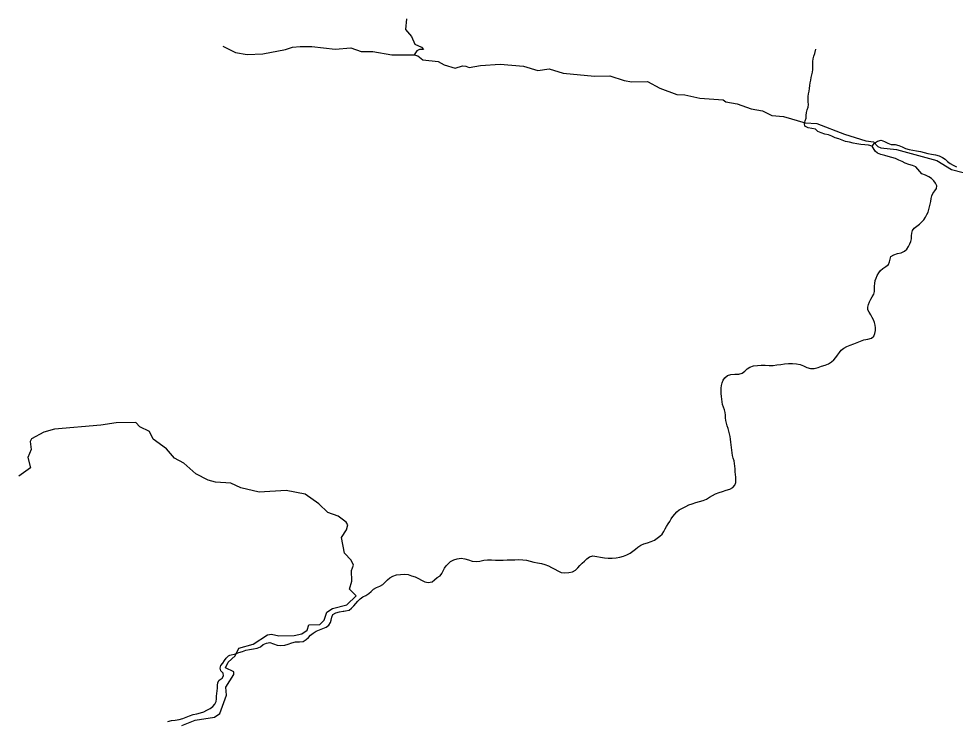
# Model space of a CAD drawing. Header units: metres. Extents: x 13.21 to 19.52, y 42.14 to 46.62.
# Drawn here: x 13.491 to 14.112, y 46.055 to 46.52 of the extents above; entities that cross this region are included whole.
import ezdxf

# ---------------------------------------------------------------- set-up
doc = ezdxf.new("R2010")
doc.units = ezdxf.units.M
doc.header["$MEASUREMENT"] = 0
doc.layers.add('CESTE', color=5, linetype='Continuous')
doc.layers.add('PRUGE', color=7, linetype='Continuous')

msp = doc.modelspace()

# ---------------------------------------------------------------- linework, layer by layer
at = {"layer": 'CESTE'}
for points in [[(13.7477, 46.51989), (13.74693, 46.51278), (13.75086, 46.50818), (13.75318, 46.50299), (13.75748, 46.50104), (13.75885, 46.49947), (13.7563, 46.49964), (13.75445, 46.4987), (13.75272, 46.49599)], [(13.62607, 46.50177), (13.63449, 46.49761), (13.64208, 46.4963), (13.6524, 46.49657), (13.66745, 46.49945), (13.67211, 46.501), (13.67723, 46.50152), (13.68504, 46.50143), (13.70047, 46.49976), (13.71083, 46.50063), (13.71764, 46.4981), (13.72537, 46.49831), (13.73794, 46.49609), (13.75272, 46.49599)], [(13.75272, 46.49599), (13.7552, 46.49534), (13.75834, 46.49259), (13.76866, 46.49157), (13.77267, 46.48934), (13.77981, 46.48724), (13.78473, 46.48864), (13.78696, 46.48859), (13.78919, 46.4875), (13.79666, 46.48895), (13.80958, 46.48984), (13.825, 46.48844), (13.8345, 46.48561), (13.84199, 46.48682), (13.85139, 46.48384), (13.87209, 46.48197), (13.88232, 46.48219), (13.89174, 46.47901), (13.89679, 46.47811), (13.90714, 46.4784), (13.9153, 46.47401), (13.92666, 46.46968), (13.93187, 46.46957), (13.94177, 46.46732), (13.95722, 46.46625), (13.95903, 46.46488), (13.96649, 46.46349), (13.97579, 46.46023), (13.98337, 46.45901), (13.98951, 46.45585), (13.99723, 46.45507), (14.01171, 46.45102), (14.01942, 46.4505), (14.03755, 46.44346), (14.05188, 46.43914), (14.05686, 46.43837), (14.05979, 46.43535), (14.06178, 46.43445), (14.07214, 46.43325), (14.09879, 46.42604), (14.10839, 46.42005), (14.1231, 46.41641)], [(13.59895, 46.05183), (13.60777, 46.0555), (13.62042, 46.05732), (13.62394, 46.05987), (13.62834, 46.07196), (13.628, 46.07734), (13.63324, 46.08554), (13.6332, 46.08734), (13.62768, 46.09016), (13.62957, 46.09371), (13.6341, 46.09809), (13.63666, 46.10315), (13.64607, 46.10581), (13.6557, 46.11184), (13.65815, 46.11232), (13.6631, 46.11135), (13.67333, 46.11146), (13.67824, 46.11247), (13.68196, 46.11489), (13.68297, 46.1186), (13.69019, 46.11873), (13.69315, 46.1216), (13.69492, 46.12683), (13.69872, 46.12928), (13.70819, 46.13184), (13.71421, 46.13778), (13.70997, 46.1421), (13.71149, 46.14737), (13.71128, 46.15454), (13.71246, 46.15798), (13.71095, 46.16145), (13.70657, 46.16591), (13.7046, 46.17646), (13.70785, 46.18135), (13.70868, 46.18486), (13.70767, 46.18651), (13.70235, 46.19045), (13.69546, 46.19282), (13.68952, 46.19873), (13.6805, 46.20507), (13.66805, 46.20758), (13.65008, 46.20637), (13.63787, 46.20926), (13.63139, 46.21229), (13.6212, 46.213), (13.61636, 46.21425), (13.60809, 46.21847), (13.60017, 46.22558), (13.59395, 46.2288), (13.58882, 46.23501), (13.57998, 46.24153), (13.57749, 46.24657), (13.57115, 46.24969), (13.56842, 46.25251), (13.55538, 46.2523), (13.54533, 46.25065), (13.51455, 46.24819), (13.50743, 46.24617), (13.49943, 46.24164), (13.49848, 46.23998), (13.49902, 46.23459), (13.49697, 46.22942), (13.49877, 46.22259), (13.49088, 46.21696)]]:
    msp.add_lwpolyline(points, dxfattribs=at)
at = {"layer": 'PRUGE'}
for points in [[(14.05607, 46.43558), (14.05358, 46.43612), (14.05102, 46.43643), (14.04844, 46.43668), (14.04591, 46.43711), (14.04339, 46.43756), (14.04088, 46.43806), (14.0384, 46.43861), (14.0361, 46.43943), (14.03384, 46.44034), (14.03149, 46.4411), (14.02926, 46.44204), (14.027, 46.44292), (14.02452, 46.44349), (14.02214, 46.44424), (14.02007, 46.4453), (14.01848, 46.44678), (14.01606, 46.44724), (14.01351, 46.44767), (14.01148, 46.44883), (14.01117, 46.45057), (14.01157, 46.45239), (14.0123, 46.45412), (14.01229, 46.45592), (14.01243, 46.45771), (14.01295, 46.45947), (14.01348, 46.46124), (14.01373, 46.46302), (14.01364, 46.46483), (14.01354, 46.46662), (14.01361, 46.46842), (14.01391, 46.47021), (14.01419, 46.47199), (14.01446, 46.47379), (14.01469, 46.47558), (14.01495, 46.47737), (14.01527, 46.47915), (14.01564, 46.48093), (14.01605, 46.4827), (14.01644, 46.48449), (14.01676, 46.48628), (14.01674, 46.48807), (14.01664, 46.48987), (14.01661, 46.49167), (14.01692, 46.49345), (14.01739, 46.49522), (14.0179, 46.49699), (14.01871, 46.49968)], [(14.05607, 46.43558), (14.05761, 46.43753), (14.0595, 46.43882), (14.06182, 46.43945), (14.06182, 46.43945), (14.06413, 46.4386), (14.06633, 46.43754), (14.06852, 46.43659), (14.07114, 46.43651), (14.07355, 46.43597), (14.07575, 46.43497), (14.07799, 46.43405), (14.0804, 46.43338), (14.08292, 46.4329), (14.08543, 46.43244), (14.08794, 46.43196), (14.09043, 46.43142), (14.09285, 46.43076), (14.09534, 46.43022), (14.09783, 46.4297), (14.10025, 46.42902), (14.10246, 46.42808), (14.10437, 46.42686), (14.10586, 46.42538), (14.10765, 46.42407), (14.10966, 46.42293), (14.11182, 46.42191)], [(13.58953, 46.05461), (13.59198, 46.05517), (13.59453, 46.0555), (13.59706, 46.0559), (13.59948, 46.05651), (13.60178, 46.05733), (13.60395, 46.05832), (13.60628, 46.05907), (13.60876, 46.0596), (13.61123, 46.06015), (13.61346, 46.06102), (13.61552, 46.06213), (13.61767, 46.06314), (13.61947, 46.06443), (13.6208, 46.06597), (13.62155, 46.0677), (13.62185, 46.06947), (13.62189, 46.07127), (13.62202, 46.07307), (13.62225, 46.07487), (13.62251, 46.07666), (13.62249, 46.07845), (13.62274, 46.08026), (13.62355, 46.08194), (13.62551, 46.08318), (13.6265, 46.08478), (13.62617, 46.08657), (13.62468, 46.0881), (13.6242, 46.08984), (13.62466, 46.0916), (13.62594, 46.09318), (13.62705, 46.09481), (13.62821, 46.09641), (13.6297, 46.0979), (13.63075, 46.0984), (13.63435, 46.09926), (13.63663, 46.10014), (13.63895, 46.10093), (13.6413, 46.10168), (13.64374, 46.10227), (13.64629, 46.10259), (13.64879, 46.10311), (13.65099, 46.10401), (13.65263, 46.10542), (13.65482, 46.10649), (13.65721, 46.10677), (13.65721, 46.10677), (13.65956, 46.10589), (13.66197, 46.10514), (13.66445, 46.10478), (13.66702, 46.1051), (13.66937, 46.10583), (13.67168, 46.10666), (13.67411, 46.1073), (13.67411, 46.1073), (13.67672, 46.10732), (13.67918, 46.10756), (13.68122, 46.10872), (13.68269, 46.11019), (13.68406, 46.11173), (13.68576, 46.11309), (13.68774, 46.11423), (13.68993, 46.1152), (13.69223, 46.11603), (13.6944, 46.11704), (13.69615, 46.11832), (13.69727, 46.11997), (13.69781, 46.12172), (13.6982, 46.12352), (13.69886, 46.12529), (13.70076, 46.12638), (13.70322, 46.12709), (13.70571, 46.12759), (13.70608, 46.12764), (13.70724, 46.12777), (13.70958, 46.12825), (13.71128, 46.12966), (13.7128, 46.13113), (13.71415, 46.13266), (13.71535, 46.13425), (13.71688, 46.13571), (13.71869, 46.13699), (13.72078, 46.13806), (13.72263, 46.13931), (13.72426, 46.14071), (13.72574, 46.1422), (13.72783, 46.14321), (13.73005, 46.14416), (13.73201, 46.14534), (13.73355, 46.14677), (13.73499, 46.14828), (13.73661, 46.14969), (13.73865, 46.15078), (13.741, 46.15154), (13.74355, 46.15189), (13.74616, 46.15204), (13.74616, 46.15204), (13.74868, 46.15179), (13.75104, 46.151), (13.75338, 46.15022), (13.75561, 46.14931), (13.75763, 46.14818), (13.75972, 46.147), (13.762, 46.14648), (13.76454, 46.14711), (13.76625, 46.14841), (13.76793, 46.1498), (13.76995, 46.15094), (13.77111, 46.15252), (13.77194, 46.15424), (13.7727, 46.15596), (13.77396, 46.15752), (13.77539, 46.15904), (13.77684, 46.16053), (13.77888, 46.16162), (13.78127, 46.16233), (13.78385, 46.16263), (13.78385, 46.16263), (13.78636, 46.16227), (13.78878, 46.16159), (13.79111, 46.16078), (13.79367, 46.16058), (13.79624, 46.1608), (13.79873, 46.16134), (13.8013, 46.16158), (13.8013, 46.16158), (13.80389, 46.16158), (13.80646, 46.16137), (13.80905, 46.1613), (13.81164, 46.16137), (13.81422, 46.16151), (13.81422, 46.16151), (13.81681, 46.16152), (13.81939, 46.16158), (13.82198, 46.16175), (13.82198, 46.16175), (13.82457, 46.16168), (13.82709, 46.16134), (13.82953, 46.16069), (13.83199, 46.16013), (13.83447, 46.1596), (13.83695, 46.15909), (13.83933, 46.15838), (13.84159, 46.15751), (13.84371, 46.15646), (13.84574, 46.15535), (13.8478, 46.15424), (13.84997, 46.15325), (13.8525, 46.15294), (13.85511, 46.15308), (13.8576, 46.15362), (13.85953, 46.15479), (13.86112, 46.15623), (13.86248, 46.15776), (13.86389, 46.15927), (13.86539, 46.16074), (13.86703, 46.16213), (13.86879, 46.16354), (13.871, 46.16416), (13.871, 46.16416), (13.87366, 46.16387), (13.87616, 46.16339), (13.87868, 46.16298), (13.88125, 46.16277), (13.88385, 46.16267), (13.88641, 46.16289), (13.88888, 46.16345), (13.89131, 46.16409), (13.89357, 46.16494), (13.89565, 46.16603), (13.89748, 46.16729), (13.89919, 46.16865), (13.90085, 46.17003), (13.90271, 46.1713), (13.90486, 46.17226), (13.9073, 46.17291), (13.90966, 46.17367), (13.91177, 46.17468), (13.91356, 46.17599), (13.91545, 46.17724), (13.91695, 46.17868), (13.91795, 46.18036), (13.91881, 46.18205), (13.9198, 46.18371), (13.92097, 46.18532), (13.92193, 46.18699), (13.92294, 46.18864), (13.92409, 46.19025), (13.92532, 46.19184), (13.92669, 46.19336), (13.92827, 46.19479), (13.93036, 46.19584), (13.93251, 46.19685), (13.93462, 46.1979), (13.93689, 46.19876), (13.93924, 46.19952), (13.94163, 46.20021), (13.94403, 46.20092), (13.94623, 46.20183), (13.94821, 46.203), (13.95019, 46.20417), (13.9523, 46.20521), (13.95458, 46.20607), (13.9569, 46.20688), (13.95928, 46.20761), (13.96164, 46.20834), (13.96366, 46.2095), (13.96501, 46.21099), (13.96563, 46.21277), (13.9657, 46.21456), (13.96564, 46.21636), (13.96557, 46.21816), (13.96536, 46.21996), (13.96516, 46.22174), (13.965, 46.22354), (13.96486, 46.22534), (13.96454, 46.22712), (13.964, 46.22888), (13.96355, 46.23065), (13.96319, 46.23244), (13.96294, 46.23422), (13.96276, 46.23601), (13.96259, 46.23781), (13.9624, 46.2396), (13.96218, 46.2414), (13.96186, 46.24318), (13.96145, 46.24496), (13.96102, 46.24673), (13.96055, 46.2485), (13.96006, 46.25027), (13.95949, 46.25202), (13.95905, 46.25379), (13.95881, 46.25558), (13.95877, 46.25739), (13.95858, 46.25917), (13.95813, 46.26095), (13.95749, 46.2627), (13.95694, 46.26445), (13.95656, 46.26623), (13.95633, 46.26802), (13.95618, 46.26982), (13.95607, 46.27162), (13.95601, 46.27341), (13.95601, 46.27521), (13.95611, 46.27701), (13.95657, 46.27878), (13.95736, 46.28049), (13.9585, 46.28212), (13.96014, 46.28356), (13.96236, 46.28431), (13.96503, 46.28443), (13.96503, 46.28443), (13.96769, 46.28442), (13.96993, 46.28511), (13.9717, 46.28648), (13.97318, 46.28799), (13.97507, 46.28917), (13.97743, 46.28996), (13.97996, 46.29035), (13.98256, 46.29049), (13.98256, 46.29049), (13.98516, 46.29046), (13.98775, 46.29033), (13.99034, 46.29037), (13.99292, 46.29061), (13.99546, 46.29099), (13.99801, 46.29132), (14.00059, 46.29152), (14.00059, 46.29152), (14.00319, 46.29159), (14.00578, 46.29142), (14.00828, 46.29093), (14.01049, 46.29), (14.01271, 46.28901), (14.01504, 46.28828), (14.01765, 46.28839), (14.02012, 46.28894), (14.02247, 46.28973), (14.02487, 46.29044), (14.02706, 46.29139), (14.02898, 46.2926), (14.03051, 46.29406), (14.03185, 46.29561), (14.03309, 46.29719), (14.03424, 46.2988), (14.03554, 46.30036), (14.03712, 46.30178), (14.03922, 46.30285), (14.04147, 46.30374), (14.04378, 46.30457), (14.04598, 46.30553), (14.04822, 46.30644), (14.05055, 46.30723), (14.0531, 46.30764), (14.05543, 46.30844), (14.05707, 46.3098), (14.05768, 46.31156), (14.05808, 46.31335), (14.05817, 46.31514), (14.05794, 46.31694), (14.05752, 46.31872), (14.05687, 46.32046), (14.05597, 46.32214), (14.05499, 46.32381), (14.054, 46.32548), (14.05311, 46.32718), (14.05301, 46.32896), (14.05346, 46.33074), (14.05424, 46.33246), (14.05514, 46.33415), (14.05607, 46.33583), (14.05699, 46.33751), (14.05743, 46.33928), (14.05754, 46.34107), (14.05745, 46.34288), (14.05765, 46.34467), (14.05806, 46.34645), (14.0586, 46.34821), (14.05935, 46.34993), (14.06031, 46.3516), (14.06148, 46.35321), (14.06311, 46.3546), (14.06496, 46.35588), (14.06676, 46.35719), (14.06751, 46.35887), (14.06788, 46.36069), (14.06843, 46.36247), (14.0703, 46.36363), (14.07272, 46.36439), (14.07521, 46.36495), (14.07731, 46.366), (14.07892, 46.3674), (14.07998, 46.36906), (14.08086, 46.37075), (14.08155, 46.37249), (14.08207, 46.37425), (14.08208, 46.37604), (14.08214, 46.37785), (14.08257, 46.37962), (14.08384, 46.38118), (14.0855, 46.38258), (14.0873, 46.38388), (14.0889, 46.38531), (14.09026, 46.38683), (14.09134, 46.38847), (14.09224, 46.39016), (14.09298, 46.39188), (14.09358, 46.39364), (14.09404, 46.39541), (14.09442, 46.39719), (14.09474, 46.39897), (14.09506, 46.40076), (14.09551, 46.40253), (14.09619, 46.40427), (14.09748, 46.40583), (14.09849, 46.40747), (14.0987, 46.40928), (14.09792, 46.41098), (14.09674, 46.41261), (14.09531, 46.41412), (14.09338, 46.41531), (14.09119, 46.41631), (14.08896, 46.41724), (14.08746, 46.41869), (14.08621, 46.4203), (14.08489, 46.42183), (14.08262, 46.42268), (14.0802, 46.42341), (14.07786, 46.4242), (14.07582, 46.4253), (14.0737, 46.42635), (14.07144, 46.42724), (14.06905, 46.42797), (14.06666, 46.42868), (14.06427, 46.42938), (14.06179, 46.42999), (14.05957, 46.43092), (14.05785, 46.43227), (14.05607, 46.43558)]]:
    msp.add_lwpolyline(points, dxfattribs=at)

doc.saveas('drawing.dxf')
